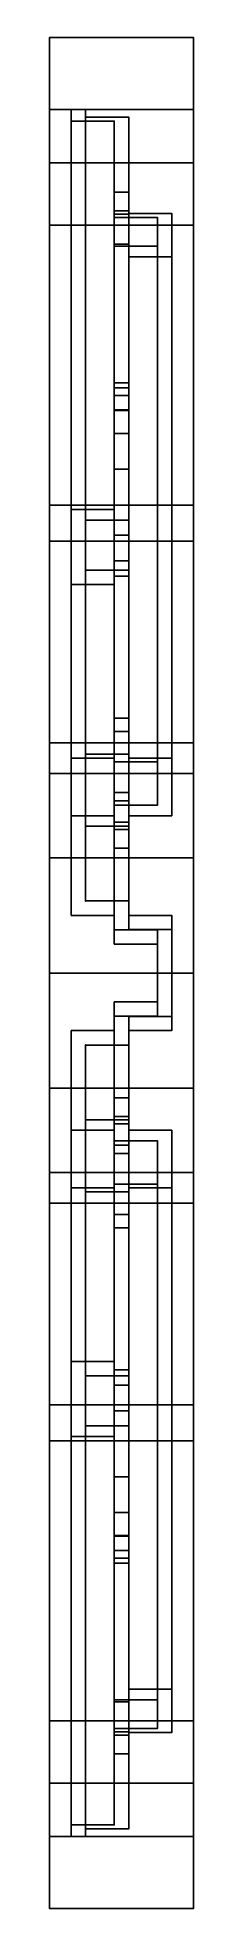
# Model space of a CAD drawing. Extents: x -0.8 to 0.8, y -0.65 to 0.65.
# Drawn here: x -0.8 to -0.7, y -0.65 to 0.65 of the extents above.
import ezdxf

# ---------------------------------------------------------------- set-up
doc = ezdxf.new("R2010")
doc.units = 0
doc.layers.add('W1', color=3, linetype='CONTINUOUS')
doc.layers.add('WHEELS', color=2, linetype='CONTINUOUS')

msp = doc.modelspace()

# ---------------------------------------------------------------- linework, layer by layer
at = {"layer": 'W1'}
for points in [[(-0.785, 0.16), (-0.785, 0.1493, 0.04), (-0.785, 0.5919, 0.0302), (-0.785, 0.6)], [(-0.785, 0.1493, -0.04), (-0.785, 0.16), (-0.785, 0.6), (-0.785, 0.5919, -0.0302)], [(-0.775, 0.6), (-0.775, 0.16), (-0.775, 0.1519, -0.0301), (-0.775, 0.5946, -0.0201)], [(-0.775, 0.5946, 0.0201), (-0.775, 0.152, 0.0299), (-0.775, 0.16), (-0.775, 0.6)], [(-0.785, 0.5919, 0.0302), (-0.785, 0.1493, 0.0398), (-0.755, 0.1493, 0.04), (-0.755, 0.5919, 0.0302)], [(-0.755, 0.5919, -0.0302), (-0.755, 0.1493, -0.04), (-0.785, 0.1493, -0.04), (-0.785, 0.5919, -0.0302)], [(-0.775, 0.5946, -0.0201), (-0.775, 0.1519, -0.0301), (-0.745, 0.152, -0.0299), (-0.745, 0.5946, -0.0201)], [(-0.745, 0.5946, 0.0201), (-0.745, 0.152, 0.0299), (-0.775, 0.152, 0.0299), (-0.775, 0.5946, 0.0201)], [(-0.755, 0.5271, -0.0998), (-0.755, 0.4012, -0.0868), (-0.755, 0.1493, -0.04), (-0.755, 0.5919, -0.0302)], [(-0.755, 0.5426, -0.1195), (-0.755, 0.5271, -0.0998), (-0.755, 0.5271, -0.0998), (-0.755, 0.5919, -0.0302)], [(-0.755, 0.5277, -0.2698), (-0.755, 0.5296, -0.1678), (-0.755, 0.5426, -0.1195), (-0.755, 0.5919, -0.0302)], [(-0.755, 0.5919, 0.0302), (-0.755, 0.5426, 0.1195), (-0.755, 0.5296, 0.1678), (-0.755, 0.5277, 0.2698)], [(-0.755, 0.5919, 0.0302), (-0.755, 0.1493, 0.04), (-0.755, 0.4012, 0.0868), (-0.755, 0.5271, 0.0998)], [(-0.755, 0.5919, 0.0302), (-0.755, 0.5271, 0.0998), (-0.755, 0.5271, 0.0998), (-0.755, 0.5426, 0.1195)], [(-0.745, 0.5919, 0.0302), (-0.745, 0.1493, 0.04), (-0.745, 0.152, 0.0299), (-0.745, 0.5946, 0.0201)], [(-0.745, 0.5946, -0.0201), (-0.745, 0.152, -0.0299), (-0.745, 0.1493, -0.04), (-0.745, 0.5919, -0.0302)], [(-0.755, 0.5277, -0.2698), (-0.755, 0.5064, -0.1771), (-0.755, 0.5064, -0.1771), (-0.755, 0.5296, -0.1678)], [(-0.755, 0.5296, 0.1678), (-0.755, 0.5064, 0.1771), (-0.755, 0.5064, 0.1771), (-0.755, 0.5277, 0.2698)], [(-0.755, 0.5277, -0.2698), (-0.755, 0.1493, -0.04), (-0.755, 0.3909, -0.1254), (-0.755, 0.5064, -0.1771)], [(-0.755, 0.5064, 0.1771), (-0.755, 0.3909, 0.1254), (-0.755, 0.1493, 0.04), (-0.755, 0.5277, 0.2698)], [(-0.755, 0.4066, -0.35), (-0.755, 0.3041, -0.2758), (-0.755, 0.1093, -0.1093), (-0.755, 0.4975, -0.3221)], [(-0.755, 0.4101, -0.3748), (-0.755, 0.4066, -0.35), (-0.755, 0.4066, -0.35), (-0.755, 0.4975, -0.3221)], [(-0.755, 0.3221, -0.4975), (-0.755, 0.3748, -0.4101), (-0.755, 0.4101, -0.3748), (-0.755, 0.4975, -0.3221)], [(-0.755, 0.4975, 0.3221), (-0.755, 0.4101, 0.3748), (-0.755, 0.3748, 0.4101), (-0.755, 0.3221, 0.4975)], [(-0.755, 0.4975, 0.3221), (-0.755, 0.1093, 0.1093), (-0.755, 0.3041, 0.2758), (-0.755, 0.4066, 0.35)], [(-0.755, 0.4975, 0.3221), (-0.755, 0.4066, 0.35), (-0.755, 0.4066, 0.35), (-0.755, 0.4101, 0.3748)], [(-0.755, 0.3912, -0.1048), (-0.755, 0.1493, -0.04), (-0.755, 0.1493, -0.04), (-0.755, 0.4012, -0.0868)], [(-0.755, 0.4012, 0.0868), (-0.755, 0.1493, 0.04), (-0.755, 0.1493, 0.04), (-0.755, 0.3912, 0.1048)], [(-0.755, 0.3909, -0.1254), (-0.755, 0.1493, -0.04), (-0.755, 0.1493, -0.04), (-0.755, 0.3912, -0.1048)], [(-0.755, 0.3912, 0.1048), (-0.755, 0.1493, 0.04), (-0.755, 0.1493, 0.04), (-0.755, 0.3908, 0.1254)], [(-0.755, 0.3221, -0.4975), (-0.755, 0.35, -0.4066), (-0.755, 0.35, -0.4066), (-0.755, 0.3748, -0.4101)], [(-0.755, 0.3748, 0.4101), (-0.755, 0.35, 0.4066), (-0.755, 0.35, 0.4066), (-0.755, 0.3221, 0.4975)], [(-0.755, 0.3221, -0.4975), (-0.755, 0.1093, -0.1093), (-0.755, 0.2758, -0.3041), (-0.755, 0.35, -0.4066)], [(-0.755, 0.35, 0.4066), (-0.755, 0.2758, 0.3041), (-0.755, 0.1093, 0.1093), (-0.755, 0.3221, 0.4975)], [(-0.785, 0.08, -0.1386), (-0.785, 0.1093, -0.1093), (-0.785, 0.3221, -0.4975), (-0.785, 0.3, -0.5196)], [(-0.785, 0.3221, -0.4975), (-0.785, 0.1091, -0.1094), (-0.755, 0.1093, -0.1093), (-0.755, 0.3221, -0.4975)], [(-0.755, 0.3221, 0.4975), (-0.755, 0.1093, 0.1093), (-0.785, 0.1093, 0.1093), (-0.785, 0.3221, 0.4975)], [(-0.785, 0.1093, 0.1093), (-0.785, 0.08, 0.1386), (-0.785, 0.3, 0.5196), (-0.785, 0.3221, 0.4975)], [(-0.775, 0.3147, -0.5049), (-0.775, 0.1019, -0.1166), (-0.775, 0.08, -0.1386), (-0.775, 0.3, -0.5196)], [(-0.745, 0.3147, -0.5049), (-0.745, 0.1019, -0.1166), (-0.775, 0.1019, -0.1166), (-0.775, 0.3147, -0.5049)], [(-0.775, 0.3, 0.5196), (-0.775, 0.08, 0.1386), (-0.775, 0.1021, 0.1165), (-0.775, 0.3147, 0.5049)], [(-0.775, 0.3147, 0.5049), (-0.775, 0.1021, 0.1165), (-0.745, 0.1019, 0.1166), (-0.745, 0.3147, 0.5049)], [(-0.745, 0.3221, -0.4975), (-0.745, 0.1093, -0.1093), (-0.745, 0.1019, -0.1166), (-0.745, 0.3147, -0.5049)], [(-0.745, 0.3147, 0.5049), (-0.745, 0.1019, 0.1166), (-0.745, 0.1093, 0.1093), (-0.745, 0.3221, 0.4975)], [(-0.785, 0.04, -0.1493), (-0.785, 0.08, -0.1386), (-0.785, 0.3, -0.5196), (-0.785, 0.2698, -0.5277)], [(-0.785, 0.08, 0.1386), (-0.785, 0.04, 0.1493), (-0.785, 0.2698, 0.5277), (-0.785, 0.3, 0.5196)], [(-0.775, 0.3, -0.5196), (-0.775, 0.08, -0.1386), (-0.775, 0.0499, -0.1466), (-0.775, 0.2799, -0.525)], [(-0.775, 0.2799, 0.525), (-0.775, 0.0501, 0.1466), (-0.775, 0.08, 0.1386), (-0.775, 0.3, 0.5196)], [(-0.755, 0.3041, 0.2758), (-0.755, 0.1093, 0.1093), (-0.755, 0.1093, 0.1093), (-0.755, 0.2864, 0.2864)], [(-0.755, 0.2864, -0.2864), (-0.755, 0.1093, -0.1093), (-0.755, 0.1093, -0.1093), (-0.755, 0.304, -0.2757)], [(-0.755, 0.2758, -0.3041), (-0.755, 0.1093, -0.1093), (-0.755, 0.1093, -0.1093), (-0.755, 0.2864, -0.2864)], [(-0.755, 0.2864, 0.2864), (-0.755, 0.1093, 0.1093), (-0.755, 0.1093, 0.1093), (-0.755, 0.2757, 0.304)], [(-0.775, 0.2799, -0.525), (-0.775, 0.0499, -0.1466), (-0.745, 0.0501, -0.1466), (-0.745, 0.2799, -0.525)], [(-0.745, 0.2799, 0.525), (-0.745, 0.0501, 0.1466), (-0.775, 0.0501, 0.1466), (-0.775, 0.2799, 0.525)], [(-0.745, 0.2799, -0.525), (-0.745, 0.0501, -0.1466), (-0.745, 0.04, -0.1493), (-0.745, 0.2698, -0.5277)], [(-0.745, 0.2698, 0.5277), (-0.745, 0.04, 0.1493), (-0.745, 0.0501, 0.1466), (-0.745, 0.2799, 0.525)], [(-0.755, 0.2698, -0.5277), (-0.755, 0.04, -0.1493), (-0.785, 0.04, -0.1493), (-0.785, 0.2698, -0.5277)], [(-0.785, 0.2698, 0.5277), (-0.785, 0.0402, 0.1492), (-0.755, 0.04, 0.1493), (-0.755, 0.2698, 0.5277)], [(-0.755, 0.1771, -0.5064), (-0.755, 0.1254, -0.3909), (-0.755, 0.04, -0.1493), (-0.755, 0.2698, -0.5277)], [(-0.755, 0.1678, -0.5296), (-0.755, 0.1771, -0.5064), (-0.755, 0.1771, -0.5064), (-0.755, 0.2698, -0.5277)], [(-0.755, 0.0302, -0.5919), (-0.755, 0.1195, -0.5426), (-0.755, 0.1678, -0.5296), (-0.755, 0.2698, -0.5277)], [(-0.755, 0.2698, 0.5277), (-0.755, 0.04, 0.1493), (-0.755, 0.1254, 0.3909), (-0.755, 0.1771, 0.5064)], [(-0.755, 0.2698, 0.5277), (-0.755, 0.1771, 0.5064), (-0.755, 0.1771, 0.5064), (-0.755, 0.1678, 0.5296)], [(-0.755, 0.2698, 0.5277), (-0.755, 0.1678, 0.5296), (-0.755, 0.1195, 0.5426), (-0.755, 0.0302, 0.5919)], [(-0.755, 0.1048, -0.3912), (-0.755, 0.04, -0.1493), (-0.755, 0.04, -0.1493), (-0.755, 0.1254, -0.3908)], [(-0.755, 0.1254, 0.3909), (-0.755, 0.04, 0.1493), (-0.755, 0.04, 0.1493), (-0.755, 0.1048, 0.3912)], [(-0.755, 0.0302, -0.5919), (-0.755, 0.0998, -0.5271), (-0.755, 0.0998, -0.5271), (-0.755, 0.1195, -0.5426)], [(-0.755, 0.1195, 0.5426), (-0.755, 0.0998, 0.5271), (-0.755, 0.0998, 0.5271), (-0.755, 0.0302, 0.5919)], [(-0.755, 0.0868, -0.4012), (-0.755, 0.04, -0.1493), (-0.755, 0.04, -0.1493), (-0.755, 0.1048, -0.3912)], [(-0.755, 0.1048, 0.3912), (-0.755, 0.04, 0.1493), (-0.755, 0.04, 0.1493), (-0.755, 0.0868, 0.4012)], [(-0.755, 0.0302, -0.5919), (-0.755, 0.04, -0.1493), (-0.755, 0.0868, -0.4012), (-0.755, 0.0998, -0.5271)], [(-0.755, 0.0998, 0.5271), (-0.755, 0.0868, 0.4012), (-0.755, 0.04, 0.1493), (-0.755, 0.0302, 0.5919)], [(-0.755, -0.0998, -0.5271), (-0.755, -0.0868, -0.4012), (-0.755, -0.04, -0.1493), (-0.755, -0.0302, -0.5919)], [(-0.755, -0.1195, -0.5426), (-0.755, -0.0998, -0.5271), (-0.755, -0.0998, -0.5271), (-0.755, -0.0302, -0.5919)], [(-0.755, -0.2698, -0.5277), (-0.755, -0.1678, -0.5296), (-0.755, -0.1195, -0.5426), (-0.755, -0.0302, -0.5919)], [(-0.755, -0.0302, 0.5919), (-0.755, -0.04, 0.1493), (-0.755, -0.0868, 0.4012), (-0.755, -0.0998, 0.5271)], [(-0.755, -0.0302, 0.5919), (-0.755, -0.1195, 0.5426), (-0.755, -0.1678, 0.5296), (-0.755, -0.2698, 0.5277)], [(-0.755, -0.0302, 0.5919), (-0.755, -0.0998, 0.5271), (-0.755, -0.0998, 0.5271), (-0.755, -0.1195, 0.5426)], [(-0.785, -0.2698, -0.5277), (-0.785, -0.0402, -0.1492), (-0.755, -0.04, -0.1493), (-0.755, -0.2698, -0.5277)], [(-0.785, -0.08, -0.1386), (-0.785, -0.04, -0.1493), (-0.785, -0.2698, -0.5277), (-0.785, -0.3, -0.5196)], [(-0.785, -0.04, 0.1493), (-0.785, -0.08, 0.1386), (-0.785, -0.3, 0.5196), (-0.785, -0.2698, 0.5277)], [(-0.755, -0.2698, 0.5277), (-0.755, -0.04, 0.1493), (-0.785, -0.04, 0.1493), (-0.785, -0.2698, 0.5277)], [(-0.775, -0.2799, 0.525), (-0.775, -0.0499, 0.1466), (-0.745, -0.0501, 0.1466), (-0.745, -0.2799, 0.525)], [(-0.775, -0.3, 0.5196), (-0.775, -0.08, 0.1386), (-0.775, -0.0499, 0.1466), (-0.775, -0.2799, 0.525)], [(-0.775, -0.2799, -0.525), (-0.775, -0.0501, -0.1466), (-0.775, -0.08, -0.1386), (-0.775, -0.3, -0.5196)], [(-0.745, -0.2799, -0.525), (-0.745, -0.0501, -0.1466), (-0.775, -0.0501, -0.1466), (-0.775, -0.2799, -0.525)], [(-0.755, -0.2698, -0.5277), (-0.755, -0.04, -0.1493), (-0.755, -0.1254, -0.3909), (-0.755, -0.1771, -0.5064)], [(-0.755, -0.1048, -0.3912), (-0.755, -0.04, -0.1493), (-0.755, -0.04, -0.1493), (-0.755, -0.0868, -0.4012)], [(-0.755, -0.1254, -0.3909), (-0.755, -0.04, -0.1493), (-0.755, -0.04, -0.1493), (-0.755, -0.1048, -0.3912)], [(-0.755, -0.1771, 0.5064), (-0.755, -0.1254, 0.3909), (-0.755, -0.04, 0.1493), (-0.755, -0.2698, 0.5277)], [(-0.755, -0.1048, 0.3912), (-0.755, -0.04, 0.1493), (-0.755, -0.04, 0.1493), (-0.755, -0.1254, 0.3908)], [(-0.755, -0.0868, 0.4012), (-0.755, -0.04, 0.1493), (-0.755, -0.04, 0.1493), (-0.755, -0.1048, 0.3912)], [(-0.745, -0.2698, -0.5277), (-0.745, -0.04, -0.1493), (-0.745, -0.0501, -0.1466), (-0.745, -0.2799, -0.525)], [(-0.745, -0.2799, 0.525), (-0.745, -0.0501, 0.1466), (-0.745, -0.04, 0.1493), (-0.745, -0.2698, 0.5277)], [(-0.785, -0.1093, -0.1093), (-0.785, -0.08, -0.1386), (-0.785, -0.3, -0.5196), (-0.785, -0.3221, -0.4975)], [(-0.785, -0.08, 0.1386), (-0.785, -0.1093, 0.1093), (-0.785, -0.3221, 0.4975), (-0.785, -0.3, 0.5196)], [(-0.775, -0.3, -0.5196), (-0.775, -0.08, -0.1386), (-0.775, -0.1021, -0.1165), (-0.775, -0.3147, -0.5049)], [(-0.775, -0.3147, 0.5049), (-0.775, -0.1019, 0.1166), (-0.775, -0.08, 0.1386), (-0.775, -0.3, 0.5196)], [(-0.775, -0.3147, -0.5049), (-0.775, -0.1021, -0.1165), (-0.745, -0.1019, -0.1166), (-0.745, -0.3147, -0.5049)], [(-0.745, -0.3147, 0.5049), (-0.745, -0.1019, 0.1166), (-0.775, -0.1019, 0.1166), (-0.775, -0.3147, 0.5049)], [(-0.745, -0.3147, -0.5049), (-0.745, -0.1019, -0.1166), (-0.745, -0.1093, -0.1093), (-0.745, -0.3221, -0.4975)], [(-0.745, -0.3221, 0.4975), (-0.745, -0.1093, 0.1093), (-0.745, -0.1019, 0.1166), (-0.745, -0.3147, 0.5049)], [(-0.785, -0.3221, 0.4975), (-0.785, -0.1091, 0.1094), (-0.755, -0.1093, 0.1093), (-0.755, -0.3221, 0.4975)], [(-0.755, -0.3221, -0.4975), (-0.755, -0.1093, -0.1093), (-0.785, -0.1093, -0.1093), (-0.785, -0.3221, -0.4975)], [(-0.755, -0.2864, -0.2864), (-0.755, -0.1093, -0.1093), (-0.755, -0.1093, -0.1093), (-0.755, -0.2757, -0.304)], [(-0.755, -0.4975, -0.3221), (-0.755, -0.1093, -0.1093), (-0.755, -0.3041, -0.2758), (-0.755, -0.4066, -0.35)], [(-0.755, -0.35, -0.4066), (-0.755, -0.2758, -0.3041), (-0.755, -0.1093, -0.1093), (-0.755, -0.3221, -0.4975)], [(-0.755, -0.3041, -0.2758), (-0.755, -0.1093, -0.1093), (-0.755, -0.1093, -0.1093), (-0.755, -0.2864, -0.2864)], [(-0.755, -0.3221, 0.4975), (-0.755, -0.1093, 0.1093), (-0.755, -0.2758, 0.3041), (-0.755, -0.35, 0.4066)], [(-0.755, -0.4066, 0.35), (-0.755, -0.3041, 0.2758), (-0.755, -0.1093, 0.1093), (-0.755, -0.4975, 0.3221)], [(-0.755, -0.2864, 0.2864), (-0.755, -0.1093, 0.1093), (-0.755, -0.1093, 0.1093), (-0.755, -0.304, 0.2757)], [(-0.755, -0.2758, 0.3041), (-0.755, -0.1093, 0.1093), (-0.755, -0.1093, 0.1093), (-0.755, -0.2864, 0.2864)], [(-0.785, -0.5919, -0.0302), (-0.785, -0.1493, -0.0398), (-0.755, -0.1493, -0.04), (-0.755, -0.5919, -0.0302)], [(-0.755, -0.5919, 0.0302), (-0.755, -0.1493, 0.04), (-0.785, -0.1493, 0.04), (-0.785, -0.5919, 0.0302)], [(-0.785, -0.16), (-0.785, -0.1493, -0.04), (-0.785, -0.5919, -0.0302), (-0.785, -0.6)], [(-0.785, -0.1493, 0.04), (-0.785, -0.16), (-0.785, -0.6), (-0.785, -0.5919, 0.0302)], [(-0.775, -0.6), (-0.775, -0.16), (-0.775, -0.1519, 0.0301), (-0.775, -0.5946, 0.0201)], [(-0.775, -0.5946, 0.0201), (-0.775, -0.1519, 0.0301), (-0.745, -0.152, 0.0299), (-0.745, -0.5946, 0.0201)], [(-0.775, -0.5946, -0.0201), (-0.775, -0.152, -0.0299), (-0.775, -0.16), (-0.775, -0.6)], [(-0.745, -0.5946, -0.0201), (-0.745, -0.152, -0.0299), (-0.775, -0.152, -0.0299), (-0.775, -0.5946, -0.0201)], [(-0.755, -0.5064, -0.1771), (-0.755, -0.3909, -0.1254), (-0.755, -0.1493, -0.04), (-0.755, -0.5277, -0.2698)], [(-0.755, -0.5919, -0.0302), (-0.755, -0.1493, -0.04), (-0.755, -0.4012, -0.0868), (-0.755, -0.5271, -0.0998)], [(-0.755, -0.3912, -0.1048), (-0.755, -0.1493, -0.04), (-0.755, -0.1493, -0.04), (-0.755, -0.3908, -0.1254)], [(-0.755, -0.4012, -0.0868), (-0.755, -0.1493, -0.04), (-0.755, -0.1493, -0.04), (-0.755, -0.3912, -0.1048)], [(-0.755, -0.5277, 0.2698), (-0.755, -0.1493, 0.04), (-0.755, -0.3909, 0.1254), (-0.755, -0.5064, 0.1771)], [(-0.755, -0.3909, 0.1254), (-0.755, -0.1493, 0.04), (-0.755, -0.1493, 0.04), (-0.755, -0.3912, 0.1048)], [(-0.755, -0.3912, 0.1048), (-0.755, -0.1493, 0.04), (-0.755, -0.1493, 0.04), (-0.755, -0.4012, 0.0868)], [(-0.755, -0.5271, 0.0998), (-0.755, -0.4012, 0.0868), (-0.755, -0.1493, 0.04), (-0.755, -0.5919, 0.0302)], [(-0.745, -0.5919, -0.0302), (-0.745, -0.1493, -0.04), (-0.745, -0.152, -0.0299), (-0.745, -0.5946, -0.0201)], [(-0.745, -0.5946, 0.0201), (-0.745, -0.152, 0.0299), (-0.745, -0.1493, 0.04), (-0.745, -0.5919, 0.0302)], [(-0.755, -0.2698, -0.5277), (-0.755, -0.1771, -0.5064), (-0.755, -0.1771, -0.5064), (-0.755, -0.1678, -0.5296)], [(-0.755, -0.1678, 0.5296), (-0.755, -0.1771, 0.5064), (-0.755, -0.1771, 0.5064), (-0.755, -0.2698, 0.5277)], [(-0.755, -0.3748, -0.4101), (-0.755, -0.35, -0.4066), (-0.755, -0.35, -0.4066), (-0.755, -0.3221, -0.4975)], [(-0.755, -0.4975, -0.3221), (-0.755, -0.4101, -0.3748), (-0.755, -0.3748, -0.4101), (-0.755, -0.3221, -0.4975)], [(-0.755, -0.3221, 0.4975), (-0.755, -0.3748, 0.4101), (-0.755, -0.4101, 0.3748), (-0.755, -0.4975, 0.3221)], [(-0.755, -0.3221, 0.4975), (-0.755, -0.35, 0.4066), (-0.755, -0.35, 0.4066), (-0.755, -0.3748, 0.4101)], [(-0.755, -0.4975, -0.3221), (-0.755, -0.4066, -0.35), (-0.755, -0.4066, -0.35), (-0.755, -0.4101, -0.3748)], [(-0.755, -0.4101, 0.3748), (-0.755, -0.4066, 0.35), (-0.755, -0.4066, 0.35), (-0.755, -0.4975, 0.3221)], [(-0.755, -0.5296, -0.1678), (-0.755, -0.5064, -0.1771), (-0.755, -0.5064, -0.1771), (-0.755, -0.5277, -0.2698)], [(-0.755, -0.5277, 0.2698), (-0.755, -0.5064, 0.1771), (-0.755, -0.5064, 0.1771), (-0.755, -0.5296, 0.1678)], [(-0.755, -0.5919, -0.0302), (-0.755, -0.5271, -0.0998), (-0.755, -0.5271, -0.0998), (-0.755, -0.5426, -0.1195)], [(-0.755, -0.5426, 0.1195), (-0.755, -0.5271, 0.0998), (-0.755, -0.5271, 0.0998), (-0.755, -0.5919, 0.0302)], [(-0.755, -0.5919, -0.0302), (-0.755, -0.5426, -0.1195), (-0.755, -0.5296, -0.1678), (-0.755, -0.5277, -0.2698)], [(-0.755, -0.5277, 0.2698), (-0.755, -0.5296, 0.1678), (-0.755, -0.5426, 0.1195), (-0.755, -0.5919, 0.0302)]]:
    msp.add_3dface(points, dxfattribs=at)
at = {"layer": 'WHEELS'}
for points in [[(-0.8, 0.5629, -0.325), (-0.8, 0.65), (-0.7, 0.65), (-0.7, 0.5629, -0.325)], [(-0.8, 0.5196, -0.3), (-0.8, 0.6), (-0.8, 0.65), (-0.8, 0.5629, -0.325)], [(-0.8, 0.65), (-0.8, 0.5629, 0.325), (-0.7, 0.5629, 0.325), (-0.7, 0.65)], [(-0.8, 0.6), (-0.8, 0.5196, 0.3), (-0.8, 0.5629, 0.325), (-0.8, 0.65)], [(-0.7, 0.5629, -0.325), (-0.7, 0.65), (-0.7, 0.6), (-0.7, 0.5196, -0.3)], [(-0.7, 0.65), (-0.7, 0.5629, 0.325), (-0.7, 0.5196, 0.3), (-0.7, 0.6)], [(-0.8, 0.6), (-0.8, 0.5196, -0.3), (-0.7, 0.5196, -0.3), (-0.7, 0.6)], [(-0.8, 0.5196, 0.3), (-0.8, 0.6), (-0.7, 0.6), (-0.7, 0.5196, 0.3)], [(-0.745, 0.5919, -0.0302), (-0.745, 0.1493, -0.04), (-0.745, 0.4012, -0.0868), (-0.745, 0.5271, -0.0998)], [(-0.745, 0.5277, -0.2698), (-0.745, 0.5919, -0.0302), (-0.745, 0.5426, -0.1195), (-0.745, 0.5296, -0.1678)], [(-0.745, 0.5919, -0.0302), (-0.745, 0.5271, -0.0998), (-0.745, 0.5426, -0.1195)], [(-0.745, 0.5919, 0.0302), (-0.745, 0.5277, 0.2698), (-0.745, 0.5296, 0.1678), (-0.745, 0.5426, 0.1195)], [(-0.745, 0.5271, 0.0998), (-0.745, 0.4012, 0.0868), (-0.745, 0.1493, 0.04), (-0.745, 0.5919, 0.0302)], [(-0.745, 0.5426, 0.1195), (-0.745, 0.5271, 0.0998), (-0.745, 0.5919, 0.0302)], [(-0.8, 0.325, -0.5629), (-0.8, 0.5629, -0.325), (-0.7, 0.5629, -0.325), (-0.7, 0.325, -0.5629)], [(-0.8, 0.3, -0.5196), (-0.8, 0.5196, -0.3), (-0.8, 0.5629, -0.325), (-0.8, 0.325, -0.5629)], [(-0.8, 0.5629, 0.325), (-0.8, 0.325, 0.5629), (-0.7, 0.325, 0.5629), (-0.7, 0.5629, 0.325)], [(-0.8, 0.5196, 0.3), (-0.8, 0.3, 0.5196), (-0.8, 0.325, 0.5629), (-0.8, 0.5629, 0.325)], [(-0.7, 0.325, -0.5629), (-0.7, 0.5629, -0.325), (-0.7, 0.5196, -0.3), (-0.7, 0.3, -0.5196)], [(-0.7, 0.5629, 0.325), (-0.7, 0.325, 0.5629), (-0.7, 0.3, 0.5196), (-0.7, 0.5196, 0.3)], [(-0.755, 0.5426, -0.1195), (-0.755, 0.5296, -0.1678), (-0.745, 0.5296, -0.1678), (-0.745, 0.5426, -0.1195)], [(-0.755, 0.5271, -0.0998), (-0.755, 0.5426, -0.1195), (-0.745, 0.5426, -0.1195), (-0.745, 0.5271, -0.0998)], [(-0.755, 0.5296, 0.1678), (-0.755, 0.5426, 0.1195), (-0.745, 0.5426, 0.1195), (-0.745, 0.5296, 0.1678)], [(-0.755, 0.5426, 0.1195), (-0.755, 0.5271, 0.0998), (-0.745, 0.5271, 0.0998), (-0.745, 0.5426, 0.1195)], [(-0.755, 0.5296, -0.1678), (-0.755, 0.5064, -0.1771), (-0.745, 0.5064, -0.1771), (-0.745, 0.5296, -0.1678)], [(-0.755, 0.5064, 0.1771), (-0.755, 0.5296, 0.1678), (-0.745, 0.5296, 0.1678), (-0.745, 0.5064, 0.1771)], [(-0.755, 0.525, -0.2799), (-0.755, 0.1466, -0.0501), (-0.755, 0.1493, -0.04), (-0.755, 0.5277, -0.2698)], [(-0.755, 0.5277, 0.2698), (-0.755, 0.1493, 0.04), (-0.755, 0.1466, 0.0501), (-0.755, 0.525, 0.2799)], [(-0.755, 0.4012, -0.0868), (-0.755, 0.5271, -0.0998), (-0.745, 0.5271, -0.0998), (-0.745, 0.4012, -0.0868)], [(-0.755, 0.5271, 0.0998), (-0.755, 0.4012, 0.0868), (-0.745, 0.4012, 0.0868), (-0.745, 0.5271, 0.0998)], [(-0.725, 0.525, -0.2799), (-0.725, 0.1466, -0.0499), (-0.755, 0.1466, -0.0501), (-0.755, 0.525, -0.2799)], [(-0.755, 0.525, 0.2799), (-0.755, 0.1466, 0.0501), (-0.725, 0.1466, 0.0501), (-0.725, 0.525, 0.2799)], [(-0.745, 0.5296, -0.1678), (-0.745, 0.5064, -0.1771), (-0.745, 0.5277, -0.2698)], [(-0.745, 0.5277, 0.2698), (-0.745, 0.5064, 0.1771), (-0.745, 0.5296, 0.1678)], [(-0.745, 0.5064, -0.1771), (-0.745, 0.3909, -0.1254), (-0.745, 0.1493, -0.04), (-0.745, 0.5277, -0.2698)], [(-0.745, 0.5277, -0.2698), (-0.745, 0.1493, -0.04), (-0.715, 0.1493, -0.04), (-0.715, 0.5277, -0.2698)], [(-0.745, 0.5277, 0.2698), (-0.745, 0.1493, 0.04), (-0.745, 0.3909, 0.1254), (-0.745, 0.5064, 0.1771)], [(-0.715, 0.5277, 0.2698), (-0.715, 0.1492, 0.0402), (-0.745, 0.1493, 0.04), (-0.745, 0.5277, 0.2698)], [(-0.725, 0.5196, -0.3), (-0.725, 0.1386, -0.08), (-0.725, 0.1466, -0.0499), (-0.725, 0.525, -0.2799)], [(-0.725, 0.525, 0.2799), (-0.725, 0.1466, 0.0501), (-0.725, 0.1386, 0.08), (-0.725, 0.5196, 0.3)], [(-0.715, 0.1493, -0.04), (-0.715, 0.1386, -0.08), (-0.715, 0.5196, -0.3), (-0.715, 0.5277, -0.2698)], [(-0.715, 0.1386, 0.08), (-0.715, 0.1493, 0.04), (-0.715, 0.5277, 0.2698), (-0.715, 0.5196, 0.3)], [(-0.8, 0.5196, -0.3), (-0.8, 0.3, -0.5196), (-0.7, 0.3, -0.5196), (-0.7, 0.5196, -0.3)], [(-0.8, 0.3, 0.5196), (-0.8, 0.5196, 0.3), (-0.7, 0.5196, 0.3), (-0.7, 0.3, 0.5196)], [(-0.725, 0.5049, -0.3147), (-0.725, 0.1166, -0.1019), (-0.725, 0.1386, -0.08), (-0.725, 0.5196, -0.3)], [(-0.725, 0.5196, 0.3), (-0.725, 0.1386, 0.08), (-0.725, 0.1165, 0.1021), (-0.725, 0.5049, 0.3147)], [(-0.715, 0.1386, -0.08), (-0.715, 0.1093, -0.1093), (-0.715, 0.4975, -0.3221), (-0.715, 0.5196, -0.3)], [(-0.715, 0.1093, 0.1093), (-0.715, 0.1386, 0.08), (-0.715, 0.5196, 0.3), (-0.715, 0.4975, 0.3221)], [(-0.755, 0.5064, -0.1771), (-0.755, 0.3909, -0.1254), (-0.745, 0.3909, -0.1254), (-0.745, 0.5064, -0.1771)], [(-0.755, 0.3909, 0.1254), (-0.755, 0.5064, 0.1771), (-0.745, 0.5064, 0.1771), (-0.745, 0.3909, 0.1254)], [(-0.755, 0.5049, -0.3147), (-0.755, 0.1166, -0.1019), (-0.725, 0.1166, -0.1019), (-0.725, 0.5049, -0.3147)], [(-0.755, 0.4975, -0.3221), (-0.755, 0.1093, -0.1093), (-0.755, 0.1166, -0.1019), (-0.755, 0.5049, -0.3147)], [(-0.725, 0.5049, 0.3147), (-0.725, 0.1165, 0.1021), (-0.755, 0.1166, 0.1019), (-0.755, 0.5049, 0.3147)], [(-0.755, 0.5049, 0.3147), (-0.755, 0.1166, 0.1019), (-0.755, 0.1093, 0.1093), (-0.755, 0.4975, 0.3221)], [(-0.745, 0.4975, -0.3221), (-0.745, 0.1093, -0.1093), (-0.745, 0.3041, -0.2758), (-0.745, 0.4066, -0.35)], [(-0.715, 0.4975, -0.3221), (-0.715, 0.1094, -0.1091), (-0.745, 0.1093, -0.1093), (-0.745, 0.4975, -0.3221)], [(-0.745, 0.4975, -0.3221), (-0.745, 0.4066, -0.35), (-0.745, 0.4101, -0.3748)], [(-0.745, 0.3221, -0.4975), (-0.745, 0.4975, -0.3221), (-0.745, 0.4101, -0.3748), (-0.745, 0.3748, -0.4101)], [(-0.745, 0.4975, 0.3221), (-0.745, 0.3221, 0.4975), (-0.745, 0.3748, 0.4101), (-0.745, 0.4101, 0.3748)], [(-0.745, 0.4066, 0.35), (-0.745, 0.3041, 0.2758), (-0.745, 0.1093, 0.1093), (-0.745, 0.4975, 0.3221)], [(-0.745, 0.4975, 0.3221), (-0.745, 0.1093, 0.1093), (-0.715, 0.1093, 0.1093), (-0.715, 0.4975, 0.3221)], [(-0.745, 0.4101, 0.3748), (-0.745, 0.4066, 0.35), (-0.745, 0.4975, 0.3221)], [(-0.755, 0.4066, -0.35), (-0.755, 0.4101, -0.3748), (-0.745, 0.4101, -0.3748), (-0.745, 0.4066, -0.35)], [(-0.755, 0.4101, -0.3748), (-0.755, 0.3748, -0.4101), (-0.745, 0.3748, -0.4101), (-0.745, 0.4101, -0.3748)], [(-0.755, 0.3748, 0.4101), (-0.755, 0.4101, 0.3748), (-0.745, 0.4101, 0.3748), (-0.745, 0.3748, 0.4101)], [(-0.755, 0.4101, 0.3748), (-0.755, 0.4066, 0.35), (-0.745, 0.4066, 0.35), (-0.745, 0.4101, 0.3748)], [(-0.755, 0.3041, -0.2758), (-0.755, 0.4066, -0.35), (-0.745, 0.4066, -0.35), (-0.745, 0.3041, -0.2758)], [(-0.755, 0.4066, 0.35), (-0.755, 0.3041, 0.2758), (-0.745, 0.3041, 0.2758), (-0.745, 0.4066, 0.35)], [(-0.755, 0.3912, -0.1048), (-0.755, 0.4012, -0.0868), (-0.745, 0.4012, -0.0868), (-0.745, 0.3912, -0.1048)], [(-0.755, 0.4012, 0.0868), (-0.755, 0.3912, 0.1048), (-0.745, 0.3912, 0.1048), (-0.745, 0.4012, 0.0868)], [(-0.755, 0.3909, -0.1254), (-0.755, 0.3912, -0.1048), (-0.745, 0.3912, -0.1048), (-0.745, 0.3909, -0.1254)], [(-0.755, 0.3912, 0.1048), (-0.755, 0.3908, 0.1254), (-0.745, 0.3909, 0.1254), (-0.745, 0.3912, 0.1048)], [(-0.745, 0.4012, -0.0868), (-0.745, 0.1493, -0.04), (-0.745, 0.1493, -0.04), (-0.745, 0.3912, -0.1048)], [(-0.745, 0.3912, 0.1048), (-0.745, 0.1493, 0.04), (-0.745, 0.1493, 0.04), (-0.745, 0.4012, 0.0868)], [(-0.745, 0.3912, -0.1048), (-0.745, 0.1493, -0.04), (-0.745, 0.1493, -0.04), (-0.745, 0.3909, -0.1254)], [(-0.745, 0.3909, 0.1254), (-0.745, 0.1493, 0.04), (-0.745, 0.1493, 0.04), (-0.745, 0.3912, 0.1048)], [(-0.755, 0.3748, -0.4101), (-0.755, 0.35, -0.4066), (-0.745, 0.35, -0.4066), (-0.745, 0.3748, -0.4101)], [(-0.755, 0.35, 0.4066), (-0.755, 0.3748, 0.4101), (-0.745, 0.3748, 0.4101), (-0.745, 0.35, 0.4066)], [(-0.745, 0.3748, -0.4101), (-0.745, 0.35, -0.4066), (-0.745, 0.3221, -0.4975)], [(-0.745, 0.3221, 0.4975), (-0.745, 0.35, 0.4066), (-0.745, 0.3748, 0.4101)], [(-0.755, 0.35, -0.4066), (-0.755, 0.2758, -0.3041), (-0.745, 0.2758, -0.3041), (-0.745, 0.35, -0.4066)], [(-0.755, 0.2758, 0.3041), (-0.755, 0.35, 0.4066), (-0.745, 0.35, 0.4066), (-0.745, 0.2758, 0.3041)], [(-0.745, 0.35, -0.4066), (-0.745, 0.2758, -0.3041), (-0.745, 0.1093, -0.1093), (-0.745, 0.3221, -0.4975)], [(-0.745, 0.3221, 0.4975), (-0.745, 0.1093, 0.1093), (-0.745, 0.2758, 0.3041), (-0.745, 0.35, 0.4066)], [(-0.8, 0, -0.65), (-0.8, 0.325, -0.5629), (-0.7, 0.325, -0.5629), (-0.7, 0, -0.65)], [(-0.8, 0, -0.6), (-0.8, 0.3, -0.5196), (-0.8, 0.325, -0.5629), (-0.8, 0, -0.65)], [(-0.8, 0.325, 0.5629), (-0.8, 0, 0.65), (-0.7, 0, 0.65), (-0.7, 0.325, 0.5629)], [(-0.8, 0.3, 0.5196), (-0.8, 0, 0.6), (-0.8, 0, 0.65), (-0.8, 0.325, 0.5629)], [(-0.7, 0, -0.65), (-0.7, 0.325, -0.5629), (-0.7, 0.3, -0.5196), (-0.7, 0, -0.6)], [(-0.7, 0.325, 0.5629), (-0.7, 0, 0.65), (-0.7, 0, 0.6), (-0.7, 0.3, 0.5196)], [(-0.8, 0.3, -0.5196), (-0.8, 0, -0.6), (-0.7, 0, -0.6), (-0.7, 0.3, -0.5196)], [(-0.8, 0, 0.6), (-0.8, 0.3, 0.5196), (-0.7, 0.3, 0.5196), (-0.7, 0, 0.6)], [(-0.755, 0.2864, -0.2864), (-0.755, 0.304, -0.2757), (-0.745, 0.3041, -0.2758), (-0.745, 0.2864, -0.2864)], [(-0.755, 0.3041, 0.2758), (-0.755, 0.2864, 0.2864), (-0.745, 0.2864, 0.2864), (-0.745, 0.3041, 0.2758)], [(-0.745, 0.3041, -0.2758), (-0.745, 0.1093, -0.1093), (-0.745, 0.1093, -0.1093), (-0.745, 0.2864, -0.2864)], [(-0.745, 0.2864, 0.2864), (-0.745, 0.1093, 0.1093), (-0.745, 0.1093, 0.1093), (-0.745, 0.3041, 0.2758)], [(-0.755, 0.2758, -0.3041), (-0.755, 0.2864, -0.2864), (-0.745, 0.2864, -0.2864), (-0.745, 0.2758, -0.3041)], [(-0.755, 0.2864, 0.2864), (-0.755, 0.2757, 0.304), (-0.745, 0.2758, 0.3041), (-0.745, 0.2864, 0.2864)], [(-0.745, 0.2864, -0.2864), (-0.745, 0.1093, -0.1093), (-0.745, 0.1093, -0.1093), (-0.745, 0.2758, -0.3041)], [(-0.745, 0.2758, 0.3041), (-0.745, 0.1093, 0.1093), (-0.745, 0.1093, 0.1093), (-0.745, 0.2864, 0.2864)], [(-0.745, 0.2698, -0.5277), (-0.745, 0.04, -0.1493), (-0.745, 0.1254, -0.3909), (-0.745, 0.1771, -0.5064)], [(-0.745, 0.2698, -0.5277), (-0.745, 0.1771, -0.5064), (-0.745, 0.1678, -0.5296)], [(-0.745, 0.0302, -0.5919), (-0.745, 0.2698, -0.5277), (-0.745, 0.1678, -0.5296), (-0.745, 0.1195, -0.5426)], [(-0.745, 0.1771, 0.5064), (-0.745, 0.1254, 0.3909), (-0.745, 0.04, 0.1493), (-0.745, 0.2698, 0.5277)], [(-0.745, 0.2698, 0.5277), (-0.745, 0.0302, 0.5919), (-0.745, 0.1195, 0.5426), (-0.745, 0.1678, 0.5296)], [(-0.745, 0.1678, 0.5296), (-0.745, 0.1771, 0.5064), (-0.745, 0.2698, 0.5277)], [(-0.755, 0.1771, -0.5064), (-0.755, 0.1678, -0.5296), (-0.745, 0.1678, -0.5296), (-0.745, 0.1771, -0.5064)], [(-0.755, 0.1254, -0.3909), (-0.755, 0.1771, -0.5064), (-0.745, 0.1771, -0.5064), (-0.745, 0.1254, -0.3909)], [(-0.755, 0.1771, 0.5064), (-0.755, 0.1254, 0.3909), (-0.745, 0.1254, 0.3909), (-0.745, 0.1771, 0.5064)], [(-0.755, 0.1678, 0.5296), (-0.755, 0.1771, 0.5064), (-0.745, 0.1771, 0.5064), (-0.745, 0.1678, 0.5296)], [(-0.8, 0.1386, -0.08), (-0.8, 0.16), (-0.7, 0.16), (-0.7, 0.1386, -0.08)], [(-0.8, -0.1386, 0.08), (-0.8, 0.16), (-0.8, 0.1386, -0.08), (-0.8, -0.16)], [(-0.8, 0.16), (-0.8, 0.1386, 0.08), (-0.7, 0.1386, 0.08), (-0.7, 0.16)], [(-0.8, -0.08, 0.1386), (-0.8, 0.1386, 0.08), (-0.8, 0.16), (-0.8, -0.1386, 0.08)], [(-0.755, 0.1678, -0.5296), (-0.755, 0.1195, -0.5426), (-0.745, 0.1195, -0.5426), (-0.745, 0.1678, -0.5296)], [(-0.755, 0.1195, 0.5426), (-0.755, 0.1678, 0.5296), (-0.745, 0.1678, 0.5296), (-0.745, 0.1195, 0.5426)], [(-0.7, 0.16), (-0.7, -0.1386, 0.08), (-0.7, -0.16), (-0.7, 0.1386, -0.08)], [(-0.7, 0.1386, 0.08), (-0.7, -0.08, 0.1386), (-0.7, -0.1386, 0.08), (-0.7, 0.16)], [(-0.8, -0.16), (-0.8, 0.1386, -0.08), (-0.8, 0.08, -0.1386), (-0.8, -0.1386, -0.08)], [(-0.8, 0.08, -0.1386), (-0.8, 0.1386, -0.08), (-0.7, 0.1386, -0.08), (-0.7, 0.08, -0.1386)], [(-0.8, 0.1386, 0.08), (-0.8, 0.08, 0.1386), (-0.7, 0.08, 0.1386), (-0.7, 0.1386, 0.08)], [(-0.8, 0, 0.16), (-0.8, 0.08, 0.1386), (-0.8, 0.1386, 0.08), (-0.8, -0.08, 0.1386)], [(-0.7, 0.1386, -0.08), (-0.7, -0.16), (-0.7, -0.1386, -0.08), (-0.7, 0.08, -0.1386)], [(-0.7, 0.08, 0.1386), (-0.7, 0, 0.16), (-0.7, -0.08, 0.1386), (-0.7, 0.1386, 0.08)], [(-0.755, 0.1048, -0.3912), (-0.755, 0.1254, -0.3908), (-0.745, 0.1254, -0.3909), (-0.745, 0.1048, -0.3912)], [(-0.755, 0.1254, 0.3909), (-0.755, 0.1048, 0.3912), (-0.745, 0.1048, 0.3912), (-0.745, 0.1254, 0.3909)], [(-0.755, 0.1195, -0.5426), (-0.755, 0.0998, -0.5271), (-0.745, 0.0998, -0.5271), (-0.745, 0.1195, -0.5426)], [(-0.755, 0.0998, 0.5271), (-0.755, 0.1195, 0.5426), (-0.745, 0.1195, 0.5426), (-0.745, 0.0998, 0.5271)], [(-0.745, 0.1254, -0.3909), (-0.745, 0.04, -0.1493), (-0.745, 0.04, -0.1493), (-0.745, 0.1048, -0.3912)], [(-0.745, 0.1048, 0.3912), (-0.745, 0.04, 0.1493), (-0.745, 0.04, 0.1493), (-0.745, 0.1254, 0.3909)], [(-0.745, 0.1195, -0.5426), (-0.745, 0.0998, -0.5271), (-0.745, 0.0302, -0.5919)], [(-0.745, 0.0302, 0.5919), (-0.745, 0.0998, 0.5271), (-0.745, 0.1195, 0.5426)], [(-0.755, 0.0868, -0.4012), (-0.755, 0.1048, -0.3912), (-0.745, 0.1048, -0.3912), (-0.745, 0.0868, -0.4012)], [(-0.755, 0.1048, 0.3912), (-0.755, 0.0868, 0.4012), (-0.745, 0.0868, 0.4012), (-0.745, 0.1048, 0.3912)], [(-0.745, 0.1048, -0.3912), (-0.745, 0.04, -0.1493), (-0.745, 0.04, -0.1493), (-0.745, 0.0868, -0.4012)], [(-0.745, 0.0868, 0.4012), (-0.745, 0.04, 0.1493), (-0.745, 0.04, 0.1493), (-0.745, 0.1048, 0.3912)], [(-0.755, 0.0998, -0.5271), (-0.755, 0.0868, -0.4012), (-0.745, 0.0868, -0.4012), (-0.745, 0.0998, -0.5271)], [(-0.755, 0.0868, 0.4012), (-0.755, 0.0998, 0.5271), (-0.745, 0.0998, 0.5271), (-0.745, 0.0868, 0.4012)], [(-0.745, 0.0998, -0.5271), (-0.745, 0.0868, -0.4012), (-0.745, 0.04, -0.1493), (-0.745, 0.0302, -0.5919)], [(-0.745, 0.0302, 0.5919), (-0.745, 0.04, 0.1493), (-0.745, 0.0868, 0.4012), (-0.745, 0.0998, 0.5271)], [(-0.8, 0, -0.16), (-0.8, 0.08, -0.1386), (-0.7, 0.08, -0.1386), (-0.7, 0, -0.16)], [(-0.8, -0.1386, -0.08), (-0.8, 0.08, -0.1386), (-0.8, 0, -0.16), (-0.8, -0.08, -0.1386)], [(-0.8, 0.08, 0.1386), (-0.8, 0, 0.16), (-0.7, 0, 0.16), (-0.7, 0.08, 0.1386)], [(-0.7, 0.08, -0.1386), (-0.7, -0.1386, -0.08), (-0.7, -0.08, -0.1386), (-0.7, 0, -0.16)], [(-0.755, 0.0201, -0.5946), (-0.755, 0.0299, -0.152), (-0.755, 0.04, -0.1493), (-0.755, 0.0302, -0.5919)], [(-0.755, 0.0302, 0.5919), (-0.755, 0.04, 0.1493), (-0.755, 0.0299, 0.152), (-0.755, 0.0201, 0.5946)], [(-0.745, 0.0302, -0.5919), (-0.745, 0.04, -0.1493), (-0.715, 0.04, -0.1493), (-0.715, 0.0302, -0.5919)], [(-0.715, 0.0302, 0.5919), (-0.715, 0.0398, 0.1493), (-0.745, 0.04, 0.1493), (-0.745, 0.0302, 0.5919)], [(-0.715, 0.04, -0.1493), (-0.715, 0, -0.16), (-0.715, 0, -0.6), (-0.715, 0.0302, -0.5919)], [(-0.715, 0, 0.16), (-0.715, 0.04, 0.1493), (-0.715, 0.0302, 0.5919), (-0.715, 0, 0.6)], [(-0.725, 0.0201, -0.5946), (-0.725, 0.0301, -0.1519), (-0.755, 0.0299, -0.152), (-0.755, 0.0201, -0.5946)], [(-0.755, 0.0201, 0.5946), (-0.755, 0.0299, 0.152), (-0.725, 0.0299, 0.152), (-0.725, 0.0201, 0.5946)], [(-0.725, 0, -0.6), (-0.725, 0, -0.16), (-0.725, 0.0301, -0.1519), (-0.725, 0.0201, -0.5946)], [(-0.725, 0.0201, 0.5946), (-0.725, 0.0299, 0.152), (-0.725, 0, 0.16), (-0.725, 0, 0.6)], [(-0.8, 0, -0.6), (-0.8, -0.3, -0.5196), (-0.7, -0.3, -0.5196), (-0.7, 0, -0.6)], [(-0.8, -0.08, -0.1386), (-0.8, 0, -0.16), (-0.7, 0, -0.16), (-0.7, -0.08, -0.1386)], [(-0.8, 0, 0.16), (-0.8, -0.08, 0.1386), (-0.7, -0.08, 0.1386), (-0.7, 0, 0.16)], [(-0.8, 0, 0.65), (-0.8, -0.325, 0.5629), (-0.7, -0.325, 0.5629), (-0.7, 0, 0.65)], [(-0.8, 0, 0.6), (-0.8, -0.3, 0.5196), (-0.8, -0.325, 0.5629), (-0.8, 0, 0.65)], [(-0.8, -0.3, 0.5196), (-0.8, 0, 0.6), (-0.7, 0, 0.6), (-0.7, -0.3, 0.5196)], [(-0.725, -0.0201, -0.5946), (-0.725, -0.0299, -0.152), (-0.725, 0, -0.16), (-0.725, 0, -0.6)], [(-0.725, 0, 0.6), (-0.725, 0, 0.16), (-0.725, -0.0301, 0.1519), (-0.725, -0.0201, 0.5946)], [(-0.715, 0, -0.16), (-0.715, -0.04, -0.1493), (-0.715, -0.0302, -0.5919), (-0.715, 0, -0.6)], [(-0.715, -0.04, 0.1493), (-0.715, 0, 0.16), (-0.715, 0, 0.6), (-0.715, -0.0302, 0.5919)], [(-0.7, 0, 0.65), (-0.7, -0.325, 0.5629), (-0.7, -0.3, 0.5196), (-0.7, 0, 0.6)], [(-0.8, -0.325, -0.5629), (-0.8, 0, -0.65), (-0.7, 0, -0.65), (-0.7, -0.325, -0.5629)], [(-0.8, -0.3, -0.5196), (-0.8, 0, -0.6), (-0.8, 0, -0.65), (-0.8, -0.325, -0.5629)], [(-0.7, -0.325, -0.5629), (-0.7, 0, -0.65), (-0.7, 0, -0.6), (-0.7, -0.3, -0.5196)], [(-0.755, -0.0201, -0.5946), (-0.755, -0.0299, -0.152), (-0.725, -0.0299, -0.152), (-0.725, -0.0201, -0.5946)], [(-0.755, -0.0302, -0.5919), (-0.755, -0.04, -0.1493), (-0.755, -0.0299, -0.152), (-0.755, -0.0201, -0.5946)], [(-0.755, -0.0201, 0.5946), (-0.755, -0.0299, 0.152), (-0.755, -0.04, 0.1493), (-0.755, -0.0302, 0.5919)], [(-0.725, -0.0201, 0.5946), (-0.725, -0.0301, 0.1519), (-0.755, -0.0299, 0.152), (-0.755, -0.0201, 0.5946)], [(-0.745, -0.0302, -0.5919), (-0.745, -0.04, -0.1493), (-0.745, -0.0868, -0.4012), (-0.745, -0.0998, -0.5271)], [(-0.715, -0.0302, -0.5919), (-0.715, -0.0398, -0.1493), (-0.745, -0.04, -0.1493), (-0.745, -0.0302, -0.5919)], [(-0.745, -0.0302, -0.5919), (-0.745, -0.0998, -0.5271), (-0.745, -0.1195, -0.5426)], [(-0.745, -0.2698, -0.5277), (-0.745, -0.0302, -0.5919), (-0.745, -0.1195, -0.5426), (-0.745, -0.1678, -0.5296)], [(-0.745, -0.0302, 0.5919), (-0.745, -0.04, 0.1493), (-0.715, -0.04, 0.1493), (-0.715, -0.0302, 0.5919)], [(-0.745, -0.0998, 0.5271), (-0.745, -0.0868, 0.4012), (-0.745, -0.04, 0.1493), (-0.745, -0.0302, 0.5919)], [(-0.745, -0.1195, 0.5426), (-0.745, -0.0998, 0.5271), (-0.745, -0.0302, 0.5919)], [(-0.745, -0.0302, 0.5919), (-0.745, -0.2698, 0.5277), (-0.745, -0.1678, 0.5296), (-0.745, -0.1195, 0.5426)], [(-0.745, -0.1771, -0.5064), (-0.745, -0.1254, -0.3909), (-0.745, -0.04, -0.1493), (-0.745, -0.2698, -0.5277)], [(-0.745, -0.0868, -0.4012), (-0.745, -0.04, -0.1493), (-0.745, -0.04, -0.1493), (-0.745, -0.1048, -0.3912)], [(-0.745, -0.1048, -0.3912), (-0.745, -0.04, -0.1493), (-0.745, -0.04, -0.1493), (-0.745, -0.1254, -0.3909)], [(-0.745, -0.2698, 0.5277), (-0.745, -0.04, 0.1493), (-0.745, -0.1254, 0.3909), (-0.745, -0.1771, 0.5064)], [(-0.745, -0.1254, 0.3909), (-0.745, -0.04, 0.1493), (-0.745, -0.04, 0.1493), (-0.745, -0.1048, 0.3912)], [(-0.745, -0.1048, 0.3912), (-0.745, -0.04, 0.1493), (-0.745, -0.04, 0.1493), (-0.745, -0.0868, 0.4012)], [(-0.8, -0.1386, -0.08), (-0.8, -0.08, -0.1386), (-0.7, -0.08, -0.1386), (-0.7, -0.1386, -0.08)], [(-0.8, -0.08, 0.1386), (-0.8, -0.1386, 0.08), (-0.7, -0.1386, 0.08), (-0.7, -0.08, 0.1386)], [(-0.755, -0.0868, -0.4012), (-0.755, -0.0998, -0.5271), (-0.745, -0.0998, -0.5271), (-0.745, -0.0868, -0.4012)], [(-0.755, -0.1048, -0.3912), (-0.755, -0.0868, -0.4012), (-0.745, -0.0868, -0.4012), (-0.745, -0.1048, -0.3912)], [(-0.755, -0.0998, 0.5271), (-0.755, -0.0868, 0.4012), (-0.745, -0.0868, 0.4012), (-0.745, -0.0998, 0.5271)], [(-0.755, -0.0868, 0.4012), (-0.755, -0.1048, 0.3912), (-0.745, -0.1048, 0.3912), (-0.745, -0.0868, 0.4012)], [(-0.755, -0.0998, -0.5271), (-0.755, -0.1195, -0.5426), (-0.745, -0.1195, -0.5426), (-0.745, -0.0998, -0.5271)], [(-0.755, -0.1195, 0.5426), (-0.755, -0.0998, 0.5271), (-0.745, -0.0998, 0.5271), (-0.745, -0.1195, 0.5426)], [(-0.755, -0.1254, -0.3909), (-0.755, -0.1048, -0.3912), (-0.745, -0.1048, -0.3912), (-0.745, -0.1254, -0.3909)], [(-0.755, -0.1048, 0.3912), (-0.755, -0.1254, 0.3908), (-0.745, -0.1254, 0.3909), (-0.745, -0.1048, 0.3912)], [(-0.755, -0.5049, -0.3147), (-0.755, -0.1166, -0.1019), (-0.755, -0.1093, -0.1093), (-0.755, -0.4975, -0.3221)], [(-0.755, -0.4975, 0.3221), (-0.755, -0.1093, 0.1093), (-0.755, -0.1166, 0.1019), (-0.755, -0.5049, 0.3147)], [(-0.725, -0.5049, -0.3147), (-0.725, -0.1165, -0.1021), (-0.755, -0.1166, -0.1019), (-0.755, -0.5049, -0.3147)], [(-0.755, -0.5049, 0.3147), (-0.755, -0.1166, 0.1019), (-0.725, -0.1166, 0.1019), (-0.725, -0.5049, 0.3147)], [(-0.745, -0.2758, -0.3041), (-0.745, -0.1093, -0.1093), (-0.745, -0.1093, -0.1093), (-0.745, -0.2864, -0.2864)], [(-0.745, -0.3221, -0.4975), (-0.745, -0.1093, -0.1093), (-0.745, -0.2758, -0.3041), (-0.745, -0.35, -0.4066)], [(-0.745, -0.4066, -0.35), (-0.745, -0.3041, -0.2758), (-0.745, -0.1093, -0.1093), (-0.745, -0.4975, -0.3221)], [(-0.745, -0.4975, -0.3221), (-0.745, -0.1093, -0.1093), (-0.715, -0.1093, -0.1093), (-0.715, -0.4975, -0.3221)], [(-0.745, -0.2864, -0.2864), (-0.745, -0.1093, -0.1093), (-0.745, -0.1093, -0.1093), (-0.745, -0.3041, -0.2758)], [(-0.745, -0.35, 0.4066), (-0.745, -0.2758, 0.3041), (-0.745, -0.1093, 0.1093), (-0.745, -0.3221, 0.4975)], [(-0.745, -0.4975, 0.3221), (-0.745, -0.1093, 0.1093), (-0.745, -0.3041, 0.2758), (-0.745, -0.4066, 0.35)], [(-0.745, -0.3041, 0.2758), (-0.745, -0.1093, 0.1093), (-0.745, -0.1093, 0.1093), (-0.745, -0.2864, 0.2864)], [(-0.745, -0.2864, 0.2864), (-0.745, -0.1093, 0.1093), (-0.745, -0.1093, 0.1093), (-0.745, -0.2758, 0.3041)], [(-0.715, -0.4975, 0.3221), (-0.715, -0.1094, 0.1091), (-0.745, -0.1093, 0.1093), (-0.745, -0.4975, 0.3221)], [(-0.725, -0.5196, -0.3), (-0.725, -0.1386, -0.08), (-0.725, -0.1165, -0.1021), (-0.725, -0.5049, -0.3147)], [(-0.725, -0.5049, 0.3147), (-0.725, -0.1166, 0.1019), (-0.725, -0.1386, 0.08), (-0.725, -0.5196, 0.3)], [(-0.715, -0.1093, -0.1093), (-0.715, -0.1386, -0.08), (-0.715, -0.5196, -0.3), (-0.715, -0.4975, -0.3221)], [(-0.715, -0.1386, 0.08), (-0.715, -0.1093, 0.1093), (-0.715, -0.4975, 0.3221), (-0.715, -0.5196, 0.3)], [(-0.755, -0.1195, -0.5426), (-0.755, -0.1678, -0.5296), (-0.745, -0.1678, -0.5296), (-0.745, -0.1195, -0.5426)], [(-0.755, -0.1678, 0.5296), (-0.755, -0.1195, 0.5426), (-0.745, -0.1195, 0.5426), (-0.745, -0.1678, 0.5296)], [(-0.755, -0.1771, -0.5064), (-0.755, -0.1254, -0.3909), (-0.745, -0.1254, -0.3909), (-0.745, -0.1771, -0.5064)], [(-0.755, -0.1254, 0.3909), (-0.755, -0.1771, 0.5064), (-0.745, -0.1771, 0.5064), (-0.745, -0.1254, 0.3909)], [(-0.8, -0.16), (-0.8, -0.1386, -0.08), (-0.7, -0.1386, -0.08), (-0.7, -0.16)], [(-0.8, -0.1386, 0.08), (-0.8, -0.16), (-0.7, -0.16), (-0.7, -0.1386, 0.08)], [(-0.725, -0.525, -0.2799), (-0.725, -0.1466, -0.0501), (-0.725, -0.1386, -0.08), (-0.725, -0.5196, -0.3)], [(-0.725, -0.5196, 0.3), (-0.725, -0.1386, 0.08), (-0.725, -0.1466, 0.0499), (-0.725, -0.525, 0.2799)], [(-0.715, -0.1386, -0.08), (-0.715, -0.1493, -0.04), (-0.715, -0.5277, -0.2698), (-0.715, -0.5196, -0.3)], [(-0.715, -0.1493, 0.04), (-0.715, -0.1386, 0.08), (-0.715, -0.5196, 0.3), (-0.715, -0.5277, 0.2698)], [(-0.755, -0.525, -0.2799), (-0.755, -0.1466, -0.0501), (-0.725, -0.1466, -0.0501), (-0.725, -0.525, -0.2799)], [(-0.755, -0.5277, -0.2698), (-0.755, -0.1493, -0.04), (-0.755, -0.1466, -0.0501), (-0.755, -0.525, -0.2799)], [(-0.725, -0.525, 0.2799), (-0.725, -0.1466, 0.0499), (-0.755, -0.1466, 0.0501), (-0.755, -0.525, 0.2799)], [(-0.755, -0.525, 0.2799), (-0.755, -0.1466, 0.0501), (-0.755, -0.1493, 0.04), (-0.755, -0.5277, 0.2698)], [(-0.715, -0.5277, -0.2698), (-0.715, -0.1492, -0.0402), (-0.745, -0.1493, -0.04), (-0.745, -0.5277, -0.2698)], [(-0.745, -0.5271, -0.0998), (-0.745, -0.4012, -0.0868), (-0.745, -0.1493, -0.04), (-0.745, -0.5919, -0.0302)], [(-0.745, -0.5277, -0.2698), (-0.745, -0.1493, -0.04), (-0.745, -0.3909, -0.1254), (-0.745, -0.5064, -0.1771)], [(-0.745, -0.3909, -0.1254), (-0.745, -0.1493, -0.04), (-0.745, -0.1493, -0.04), (-0.745, -0.3912, -0.1048)], [(-0.745, -0.3912, -0.1048), (-0.745, -0.1493, -0.04), (-0.745, -0.1493, -0.04), (-0.745, -0.4012, -0.0868)], [(-0.745, -0.5064, 0.1771), (-0.745, -0.3909, 0.1254), (-0.745, -0.1493, 0.04), (-0.745, -0.5277, 0.2698)], [(-0.745, -0.5277, 0.2698), (-0.745, -0.1493, 0.04), (-0.715, -0.1493, 0.04), (-0.715, -0.5277, 0.2698)], [(-0.745, -0.3912, 0.1048), (-0.745, -0.1493, 0.04), (-0.745, -0.1493, 0.04), (-0.745, -0.3909, 0.1254)], [(-0.745, -0.4012, 0.0868), (-0.745, -0.1493, 0.04), (-0.745, -0.1493, 0.04), (-0.745, -0.3912, 0.1048)], [(-0.745, -0.5919, 0.0302), (-0.745, -0.1493, 0.04), (-0.745, -0.4012, 0.0868), (-0.745, -0.5271, 0.0998)], [(-0.755, -0.1678, -0.5296), (-0.755, -0.1771, -0.5064), (-0.745, -0.1771, -0.5064), (-0.745, -0.1678, -0.5296)], [(-0.755, -0.1771, 0.5064), (-0.755, -0.1678, 0.5296), (-0.745, -0.1678, 0.5296), (-0.745, -0.1771, 0.5064)], [(-0.745, -0.1678, -0.5296), (-0.745, -0.1771, -0.5064), (-0.745, -0.2698, -0.5277)], [(-0.745, -0.2698, 0.5277), (-0.745, -0.1771, 0.5064), (-0.745, -0.1678, 0.5296)], [(-0.755, -0.2864, -0.2864), (-0.755, -0.2757, -0.304), (-0.745, -0.2758, -0.3041), (-0.745, -0.2864, -0.2864)], [(-0.755, -0.2758, -0.3041), (-0.755, -0.35, -0.4066), (-0.745, -0.35, -0.4066), (-0.745, -0.2758, -0.3041)], [(-0.755, -0.35, 0.4066), (-0.755, -0.2758, 0.3041), (-0.745, -0.2758, 0.3041), (-0.745, -0.35, 0.4066)], [(-0.755, -0.2758, 0.3041), (-0.755, -0.2864, 0.2864), (-0.745, -0.2864, 0.2864), (-0.745, -0.2758, 0.3041)], [(-0.755, -0.3041, -0.2758), (-0.755, -0.2864, -0.2864), (-0.745, -0.2864, -0.2864), (-0.745, -0.3041, -0.2758)], [(-0.755, -0.2864, 0.2864), (-0.755, -0.304, 0.2757), (-0.745, -0.3041, 0.2758), (-0.745, -0.2864, 0.2864)], [(-0.8, -0.3, -0.5196), (-0.8, -0.5196, -0.3), (-0.7, -0.5196, -0.3), (-0.7, -0.3, -0.5196)], [(-0.8, -0.5196, -0.3), (-0.8, -0.3, -0.5196), (-0.8, -0.325, -0.5629), (-0.8, -0.5629, -0.325)], [(-0.8, -0.5196, 0.3), (-0.8, -0.3, 0.5196), (-0.7, -0.3, 0.5196), (-0.7, -0.5196, 0.3)], [(-0.8, -0.3, 0.5196), (-0.8, -0.5196, 0.3), (-0.8, -0.5629, 0.325), (-0.8, -0.325, 0.5629)], [(-0.755, -0.4066, -0.35), (-0.755, -0.3041, -0.2758), (-0.745, -0.3041, -0.2758), (-0.745, -0.4066, -0.35)], [(-0.755, -0.3041, 0.2758), (-0.755, -0.4066, 0.35), (-0.745, -0.4066, 0.35), (-0.745, -0.3041, 0.2758)], [(-0.7, -0.5629, -0.325), (-0.7, -0.325, -0.5629), (-0.7, -0.3, -0.5196), (-0.7, -0.5196, -0.3)], [(-0.7, -0.325, 0.5629), (-0.7, -0.5629, 0.325), (-0.7, -0.5196, 0.3), (-0.7, -0.3, 0.5196)], [(-0.8, -0.325, 0.5629), (-0.8, -0.5629, 0.325), (-0.7, -0.5629, 0.325), (-0.7, -0.325, 0.5629)], [(-0.745, -0.4975, -0.3221), (-0.745, -0.3221, -0.4975), (-0.745, -0.3748, -0.4101), (-0.745, -0.4101, -0.3748)], [(-0.745, -0.3221, -0.4975), (-0.745, -0.35, -0.4066), (-0.745, -0.3748, -0.4101)], [(-0.745, -0.3221, 0.4975), (-0.745, -0.4975, 0.3221), (-0.745, -0.4101, 0.3748), (-0.745, -0.3748, 0.4101)], [(-0.745, -0.3748, 0.4101), (-0.745, -0.35, 0.4066), (-0.745, -0.3221, 0.4975)], [(-0.8, -0.5629, -0.325), (-0.8, -0.325, -0.5629), (-0.7, -0.325, -0.5629), (-0.7, -0.5629, -0.325)], [(-0.755, -0.35, -0.4066), (-0.755, -0.3748, -0.4101), (-0.745, -0.3748, -0.4101), (-0.745, -0.35, -0.4066)], [(-0.755, -0.3748, 0.4101), (-0.755, -0.35, 0.4066), (-0.745, -0.35, 0.4066), (-0.745, -0.3748, 0.4101)], [(-0.755, -0.3748, -0.4101), (-0.755, -0.4101, -0.3748), (-0.745, -0.4101, -0.3748), (-0.745, -0.3748, -0.4101)], [(-0.755, -0.4101, 0.3748), (-0.755, -0.3748, 0.4101), (-0.745, -0.3748, 0.4101), (-0.745, -0.4101, 0.3748)], [(-0.755, -0.3912, -0.1048), (-0.755, -0.3908, -0.1254), (-0.745, -0.3909, -0.1254), (-0.745, -0.3912, -0.1048)], [(-0.755, -0.3909, -0.1254), (-0.755, -0.5064, -0.1771), (-0.745, -0.5064, -0.1771), (-0.745, -0.3909, -0.1254)], [(-0.755, -0.5064, 0.1771), (-0.755, -0.3909, 0.1254), (-0.745, -0.3909, 0.1254), (-0.745, -0.5064, 0.1771)], [(-0.755, -0.3909, 0.1254), (-0.755, -0.3912, 0.1048), (-0.745, -0.3912, 0.1048), (-0.745, -0.3909, 0.1254)], [(-0.755, -0.4012, -0.0868), (-0.755, -0.3912, -0.1048), (-0.745, -0.3912, -0.1048), (-0.745, -0.4012, -0.0868)], [(-0.755, -0.3912, 0.1048), (-0.755, -0.4012, 0.0868), (-0.745, -0.4012, 0.0868), (-0.745, -0.3912, 0.1048)], [(-0.755, -0.5271, -0.0998), (-0.755, -0.4012, -0.0868), (-0.745, -0.4012, -0.0868), (-0.745, -0.5271, -0.0998)], [(-0.755, -0.4012, 0.0868), (-0.755, -0.5271, 0.0998), (-0.745, -0.5271, 0.0998), (-0.745, -0.4012, 0.0868)], [(-0.755, -0.4101, -0.3748), (-0.755, -0.4066, -0.35), (-0.745, -0.4066, -0.35), (-0.745, -0.4101, -0.3748)], [(-0.755, -0.4066, 0.35), (-0.755, -0.4101, 0.3748), (-0.745, -0.4101, 0.3748), (-0.745, -0.4066, 0.35)], [(-0.745, -0.4101, -0.3748), (-0.745, -0.4066, -0.35), (-0.745, -0.4975, -0.3221)], [(-0.745, -0.4975, 0.3221), (-0.745, -0.4066, 0.35), (-0.745, -0.4101, 0.3748)], [(-0.755, -0.5064, -0.1771), (-0.755, -0.5296, -0.1678), (-0.745, -0.5296, -0.1678), (-0.745, -0.5064, -0.1771)], [(-0.755, -0.5296, 0.1678), (-0.755, -0.5064, 0.1771), (-0.745, -0.5064, 0.1771), (-0.745, -0.5296, 0.1678)], [(-0.745, -0.5277, -0.2698), (-0.745, -0.5064, -0.1771), (-0.745, -0.5296, -0.1678)], [(-0.745, -0.5296, 0.1678), (-0.745, -0.5064, 0.1771), (-0.745, -0.5277, 0.2698)], [(-0.8, -0.5196, -0.3), (-0.8, -0.6), (-0.7, -0.6), (-0.7, -0.5196, -0.3)], [(-0.8, -0.6), (-0.8, -0.5196, -0.3), (-0.8, -0.5629, -0.325), (-0.8, -0.65)], [(-0.8, -0.6), (-0.8, -0.5196, 0.3), (-0.7, -0.5196, 0.3), (-0.7, -0.6)], [(-0.8, -0.5196, 0.3), (-0.8, -0.6), (-0.8, -0.65), (-0.8, -0.5629, 0.325)], [(-0.7, -0.65), (-0.7, -0.5629, -0.325), (-0.7, -0.5196, -0.3), (-0.7, -0.6)], [(-0.7, -0.5629, 0.325), (-0.7, -0.65), (-0.7, -0.6), (-0.7, -0.5196, 0.3)], [(-0.755, -0.5426, -0.1195), (-0.755, -0.5271, -0.0998), (-0.745, -0.5271, -0.0998), (-0.745, -0.5426, -0.1195)], [(-0.755, -0.5271, 0.0998), (-0.755, -0.5426, 0.1195), (-0.745, -0.5426, 0.1195), (-0.745, -0.5271, 0.0998)], [(-0.755, -0.5296, -0.1678), (-0.755, -0.5426, -0.1195), (-0.745, -0.5426, -0.1195), (-0.745, -0.5296, -0.1678)], [(-0.755, -0.5426, 0.1195), (-0.755, -0.5296, 0.1678), (-0.745, -0.5296, 0.1678), (-0.745, -0.5426, 0.1195)], [(-0.745, -0.5426, -0.1195), (-0.745, -0.5271, -0.0998), (-0.745, -0.5919, -0.0302)], [(-0.745, -0.5919, 0.0302), (-0.745, -0.5271, 0.0998), (-0.745, -0.5426, 0.1195)], [(-0.745, -0.5919, -0.0302), (-0.745, -0.5277, -0.2698), (-0.745, -0.5296, -0.1678), (-0.745, -0.5426, -0.1195)], [(-0.745, -0.5277, 0.2698), (-0.745, -0.5919, 0.0302), (-0.745, -0.5426, 0.1195), (-0.745, -0.5296, 0.1678)], [(-0.8, -0.65), (-0.8, -0.5629, -0.325), (-0.7, -0.5629, -0.325), (-0.7, -0.65)], [(-0.8, -0.5629, 0.325), (-0.8, -0.65), (-0.7, -0.65), (-0.7, -0.5629, 0.325)]]:
    msp.add_3dface(points, dxfattribs=at)

doc.saveas('drawing.dxf')
